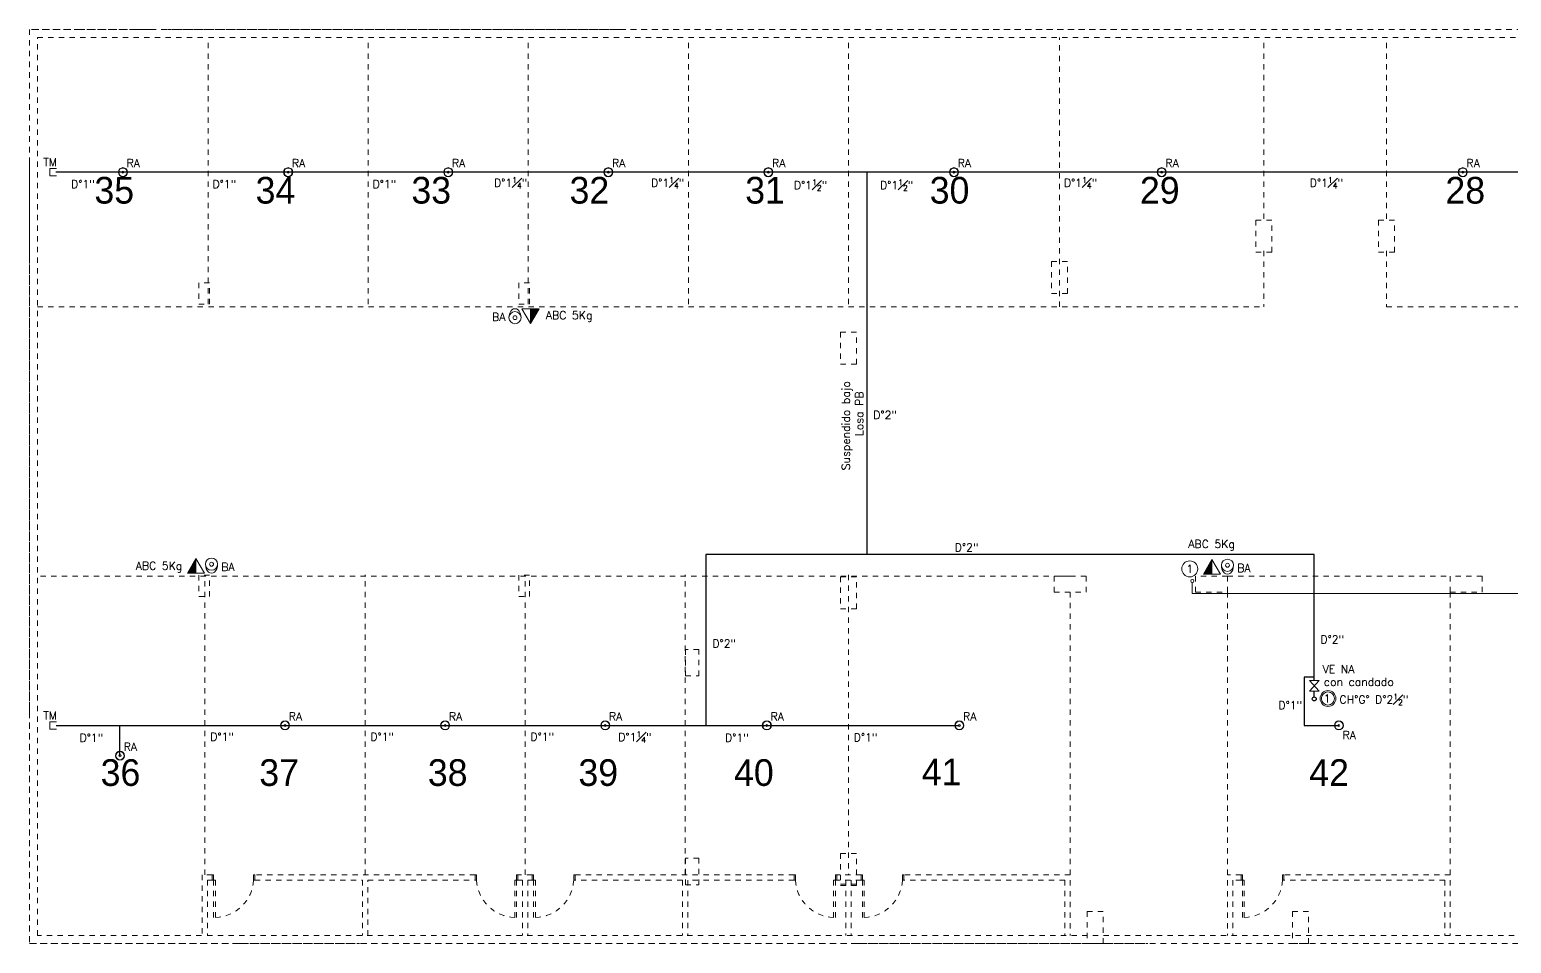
# Model space of a CAD drawing. Header units: millimetres. Extents: x 917 to 1168, y -421 to -23.
# Drawn here: x 984.27 to 1012.04, y -419.9 to -402.78 of the extents above; entities that cross this region are included whole.
import ezdxf
from ezdxf.enums import TextEntityAlignment as Align

# ---------------------------------------------------------------- set-up
doc = ezdxf.new("R2010")
doc.units = ezdxf.units.MM
doc.header["$LTSCALE"] = 0.1
for name, pattern in [('ACAD_ISO02W100', [15, 12, -3]), ('CONTINUA', [0]), ('HIDDEN', [0.375, 0.25, -0.125])]:
    doc.linetypes.add(name, pattern=pattern)
doc.layers.get('0').update_dxf_attribs({"lineweight": 5})
for name, color, linetype, lineweight in [('00-Agua Fria', 5, 'ACAD_ISO02W100', 20), ('00-Texto AF', 7, 'Continuous', 18), ('00_Incendio Rociador', 1, 'Continuous', 18), ('00_Incendio_Bocas Incendio', 1, 'Continuous', 30), ('00_Incendio_Cañeria', 1, 'Continuous', 30), ('00_Incendio_Matafuego', 1, 'Continuous', 20), ('00_Incendio_Montantes', 1, 'Continuous', 30), ('00_Incendio_Numeracion Montantes', 1, 'Continuous', 30), ('00_Incendio_Textos', 7, 'Continuous', 13), ('Incendio', 10, 'ACAD_ISO02W100', 35), ('Incendio - Texto', 11, 'Continuous', 18), ('Lavarropa', 7, 'HIDDEN', 5)]:
    doc.layers.add(name, color=color, linetype=linetype, lineweight=lineweight)
doc.layers.add('Textos', color=7, linetype='Continuous')
doc.styles.add('Instal Sanit', font='techb___.ttf', dxfattribs={"height": 0.15})
doc.styles.add('Pill Gothic 300mg Lt', font='', dxfattribs={"height": 0.186028})
doc.styles.add('Romans', font='romans.shx')
doc.styles.get("Standard").update_dxf_attribs({"font": 'arial.ttf'})
doc.styles.get('Pill Gothic 300mg Lt').set_extended_font_data('Pill Gothic 300mg Lt')

# ---------------------------------------------------------------- blocks, each defined once
blk = doc.blocks.new('SS final')
at = {"color": 8, "lineweight": 18}
for p, q in [((970.665, -431.776), (970.665, -429.28)), ((971.598, -429.28), (970.665, -429.28)), ((1078.04, -429.28), (970.665, -429.28)), ((970.665, -429.28), (970.665, -446.4)), ((971.598, -429.28), (972.672, -429.28)), ((972.93, -429.28), (972.672, -429.28)), ((972.93, -429.28), (973.251, -429.28)), ((981.725, -429.28), (973.251, -429.28)), ((981.725, -429.28), (992.193, -429.28)), ((1007.646, -429.28), (992.193, -429.28)), ((970.815, -429.43), (1077.89, -429.43)), ((970.815, -446.25), (970.815, -429.43)), ((974.011, -434.425), (974.011, -429.43)), ((977.011, -434.425), (977.011, -429.43)), ((980.011, -434.425), (980.011, -429.43)), ((983.011, -434.425), (983.011, -429.43)), ((986.011, -434.425), (986.011, -429.43)), ((989.967, -434.472), (989.967, -429.43)), ((993.796, -432.825), (993.796, -429.43)), ((996.094, -432.825), (996.094, -429.43)), ((970.665, -431.776), (970.665, -433.56)), ((993.646, -432.851), (993.646, -433.451)), ((993.946, -433.451), (993.946, -432.851)), ((995.944, -432.851), (995.944, -433.451)), ((996.244, -433.451), (996.244, -432.851)), ((993.646, -433.451), (993.946, -433.451)), ((993.796, -433.425), (993.796, -434.472)), ((995.944, -433.451), (996.244, -433.451)), ((996.094, -433.425), (996.094, -434.472)), ((970.665, -442.064), (970.665, -433.56)), ((990.116, -433.624), (989.816, -433.624)), ((989.816, -433.624), (989.816, -434.224)), ((990.116, -434.224), (990.116, -433.624)), ((973.834, -434.025), (973.834, -434.425)), ((974.034, -434.025), (973.834, -434.025)), ((974.034, -434.425), (974.034, -434.025)), ((980.034, -434.025), (979.834, -434.025)), ((979.834, -434.025), (979.834, -434.425)), ((980.034, -434.425), (980.034, -434.025)), ((989.816, -434.224), (990.116, -434.224)), ((970.815, -434.472), (993.796, -434.472)), ((973.834, -434.425), (974.034, -434.425)), ((979.834, -434.425), (980.034, -434.425)), ((996.094, -434.472), (1007.543, -434.472)), ((986.16, -434.949), (985.86, -434.949)), ((985.86, -434.949), (985.86, -435.549)), ((986.16, -435.549), (986.16, -434.949)), ((985.86, -435.549), (986.16, -435.549)), ((990.167, -439.519), (970.815, -439.518)), ((974.034, -439.5), (973.834, -439.5)), ((973.834, -439.5), (973.834, -439.9)), ((973.952, -445.116), (973.952, -439.495)), ((974.034, -439.9), (974.034, -439.5)), ((976.952, -445.116), (976.952, -439.495)), ((980.034, -439.5), (979.834, -439.5)), ((979.834, -439.5), (979.834, -439.9)), ((979.952, -445.116), (979.952, -439.495)), ((980.034, -439.9), (980.034, -439.5)), ((982.952, -445.116), (982.952, -439.495)), ((986.16, -439.53), (985.86, -439.53)), ((985.86, -439.53), (985.86, -440.13)), ((986.011, -439.495), (986.011, -445.116)), ((986.16, -440.13), (986.16, -439.53)), ((990.467, -439.519), (989.867, -439.519)), ((989.867, -439.519), (989.867, -439.819)), ((990.467, -439.819), (990.467, -439.519)), ((993.114, -439.519), (992.514, -439.519)), ((992.514, -439.519), (992.514, -439.819)), ((993.114, -439.519), (997.29, -439.518)), ((993.114, -439.819), (993.114, -439.519)), ((997.89, -439.518), (997.29, -439.518)), ((997.29, -439.518), (997.29, -439.818)), ((997.89, -439.818), (997.89, -439.518)), ((989.867, -439.819), (990.467, -439.819)), ((990.167, -439.819), (990.167, -446.25)), ((992.514, -439.819), (993.114, -439.819)), ((993.114, -439.819), (993.114, -446.25)), ((997.29, -439.818), (997.89, -439.818)), ((997.29, -439.818), (997.29, -446.25)), ((973.834, -439.9), (974.034, -439.9)), ((979.834, -439.9), (980.034, -439.9)), ((985.86, -440.13), (986.16, -440.13)), ((983.207, -440.892), (982.957, -440.892)), ((982.957, -440.892), (982.957, -441.387)), ((983.207, -441.387), (983.207, -440.892)), ((982.957, -441.387), (983.207, -441.387)), ((970.665, -442.064), (970.665, -446.4)), ((983.207, -444.805), (982.957, -444.805)), ((982.957, -444.805), (982.957, -445.305)), ((983.207, -445.305), (983.207, -444.805)), ((986.16, -444.715), (985.86, -444.715)), ((985.86, -444.715), (985.86, -445.315)), ((986.16, -445.315), (986.16, -444.715)), ((974.087, -445.116), (973.902, -445.116)), ((973.902, -445.116), (973.902, -446.25)), ((974.087, -445.116), (974.087, -445.216)), ((974.087, -445.216), (974.087, -445.116)), ((974.087, -445.116), (974.112, -445.116)), ((974.112, -445.116), (974.112, -445.216)), ((974.862, -445.215), (974.862, -445.115)), ((974.862, -445.115), (974.887, -445.115)), ((974.887, -445.115), (974.887, -445.215)), ((979.018, -445.116), (974.887, -445.116)), ((974.887, -445.116), (974.887, -445.216)), ((979.043, -445.115), (979.018, -445.115)), ((979.018, -445.115), (979.018, -445.215)), ((979.018, -445.216), (979.018, -445.116)), ((979.043, -445.215), (979.043, -445.115)), ((979.818, -445.116), (979.793, -445.116)), ((979.793, -445.116), (979.793, -445.216)), ((980.087, -445.116), (979.818, -445.116)), ((979.818, -445.116), (979.818, -445.216)), ((979.818, -445.216), (979.818, -445.116)), ((980.087, -445.116), (980.087, -445.216)), ((980.087, -445.216), (980.087, -445.116)), ((980.087, -445.116), (980.112, -445.116)), ((980.112, -445.116), (980.112, -445.216)), ((980.862, -445.215), (980.862, -445.115)), ((980.862, -445.115), (980.887, -445.115)), ((980.887, -445.115), (980.887, -445.215)), ((984.992, -445.116), (980.887, -445.116)), ((980.887, -445.116), (980.887, -445.216)), ((985.017, -445.115), (984.992, -445.115)), ((984.992, -445.115), (984.992, -445.215)), ((984.992, -445.116), (984.992, -445.216)), ((985.017, -445.215), (985.017, -445.115)), ((985.792, -445.116), (985.767, -445.116)), ((985.767, -445.116), (985.767, -445.216)), ((986.248, -445.116), (985.792, -445.116)), ((985.792, -445.116), (985.792, -445.216)), ((985.792, -445.216), (985.792, -445.116)), ((986.248, -445.116), (986.248, -445.216)), ((986.248, -445.216), (986.248, -445.116)), ((986.248, -445.116), (986.273, -445.116)), ((986.273, -445.116), (986.273, -445.216)), ((987.023, -445.215), (987.023, -445.115)), ((987.023, -445.115), (987.048, -445.115)), ((987.048, -445.115), (987.048, -445.215)), ((990.167, -445.116), (987.048, -445.116)), ((987.048, -445.116), (987.048, -445.216)), ((993.371, -445.116), (993.114, -445.116)), ((993.371, -445.216), (993.371, -445.116)), ((993.371, -445.116), (993.396, -445.116)), ((993.396, -445.116), (993.396, -445.216)), ((994.146, -445.215), (994.146, -445.115)), ((994.146, -445.115), (994.171, -445.115)), ((994.171, -445.115), (994.171, -445.215)), ((997.29, -445.116), (994.171, -445.116)), ((994.171, -445.116), (994.171, -445.216)), ((974.087, -445.216), (974.002, -445.216)), ((974.002, -445.216), (974.002, -446.25)), ((974.112, -445.216), (974.087, -445.216)), ((974.112, -445.916), (974.112, -445.216)), ((974.112, -445.216), (974.147, -445.216)), ((974.147, -445.216), (974.147, -445.916)), ((974.887, -445.215), (974.862, -445.215)), ((974.887, -445.216), (976.902, -445.216)), ((976.902, -445.216), (976.902, -446.25)), ((977.002, -446.25), (977.002, -445.216)), ((977.002, -445.216), (979.018, -445.216)), ((979.018, -445.215), (979.043, -445.215)), ((979.758, -445.216), (979.757, -445.916)), ((979.793, -445.216), (979.758, -445.216)), ((979.792, -445.916), (979.793, -445.216)), ((979.793, -445.216), (979.818, -445.216)), ((979.902, -445.216), (979.818, -445.216)), ((979.902, -445.216), (979.902, -446.25)), ((980.087, -445.216), (980.002, -445.216)), ((980.002, -445.216), (980.002, -446.25)), ((980.112, -445.216), (980.087, -445.216)), ((980.112, -445.916), (980.112, -445.216)), ((980.112, -445.216), (980.147, -445.216)), ((980.147, -445.216), (980.147, -445.916)), ((980.887, -445.215), (980.862, -445.215)), ((982.902, -445.216), (980.887, -445.216)), ((982.902, -445.216), (982.902, -446.25)), ((982.957, -445.305), (983.207, -445.305)), ((984.992, -445.216), (983.002, -445.216)), ((983.002, -445.216), (983.002, -446.25)), ((984.992, -445.215), (985.017, -445.215)), ((985.767, -445.216), (985.732, -445.216)), ((985.732, -445.216), (985.732, -445.916)), ((985.767, -445.916), (985.767, -445.216)), ((985.767, -445.216), (985.792, -445.216)), ((986.248, -445.216), (985.792, -445.216)), ((986.16, -445.292), (985.86, -445.292)), ((985.86, -445.315), (986.16, -445.315)), ((985.961, -445.216), (985.961, -446.25)), ((986.061, -445.216), (986.061, -446.25)), ((986.273, -445.216), (986.248, -445.216)), ((986.273, -445.916), (986.273, -445.216)), ((986.273, -445.216), (986.308, -445.216)), ((986.308, -445.216), (986.308, -445.916)), ((987.048, -445.215), (987.023, -445.215)), ((990.067, -445.216), (987.048, -445.216)), ((990.067, -445.216), (990.067, -446.25)), ((993.214, -445.216), (993.214, -446.25)), ((993.371, -445.216), (993.214, -445.216)), ((993.396, -445.216), (993.371, -445.216)), ((993.396, -445.916), (993.396, -445.216)), ((993.396, -445.216), (993.431, -445.216)), ((993.431, -445.216), (993.431, -445.916)), ((994.171, -445.215), (994.146, -445.215)), ((997.19, -445.216), (994.171, -445.216)), ((997.19, -445.216), (997.19, -446.25)), ((990.786, -445.8), (990.486, -445.8)), ((990.486, -445.8), (990.486, -446.4)), ((990.786, -446.4), (990.786, -445.8)), ((994.631, -445.8), (994.331, -445.8)), ((994.331, -445.8), (994.331, -446.4)), ((994.631, -446.4), (994.631, -445.8)), ((1077.89, -446.25), (970.815, -446.25)), ((974.595, -446.4), (970.665, -446.4)), ((970.665, -446.4), (1078.04, -446.4)), ((974.595, -446.4), (976.85, -446.4)), ((986.184, -446.4), (976.85, -446.4)), ((986.184, -446.4), (991.621, -446.4)), ((990.486, -446.4), (990.786, -446.4)), ((1007.158, -446.4), (991.621, -446.4)), ((994.331, -446.4), (994.631, -446.4))]:
    blk.add_line(p, q, dxfattribs=at)
at = {"color": 8}
for p, q in [((993.946, -432.851), (993.646, -432.851)), ((996.244, -432.851), (995.944, -432.851))]:
    blk.add_line(p, q, dxfattribs=at)
at = {"color": 8, "linetype": 'HIDDEN', "lineweight": 18}
for centre, start, end in [((974.125, -445.178), 271.7627, 357.1291), ((979.78, -445.178), 182.8709, 268.2373), ((980.125, -445.178), 271.7627, 357.1291), ((985.754, -445.178), 182.8709, 268.2373), ((986.286, -445.178), 271.7627, 357.1291), ((993.409, -445.178), 271.7627, 357.1291)]:
    blk.add_arc(centre, 0.738, start, end, dxfattribs=at)
at = {"color": 8, "style": 'Pill Gothic 300mg Lt'}
for s, p in [('35', (971.88, -432.539)), ('34', (974.901, -432.539)), ('33', (977.821, -432.539)), ('32', (980.785, -432.539)), ('31', (984.077, -432.539)), ('30', (987.535, -432.539)), ('29', (991.475, -432.539)), ('28', (997.2, -432.539)), ('36', (971.997, -443.45)), ('37', (974.97, -443.45)), ('38', (978.129, -443.45)), ('39', (980.951, -443.45)), ('40', (983.868, -443.45)), ('41', (987.385, -443.439)), ('42', (994.648, -443.45))]:
    blk.add_text(s, height=0.5, dxfattribs=at).set_placement(p)
blk = doc.blocks.new('rociadores')
at = {"layer": '00_Incendio_Bocas Incendio', "lineweight": 5}
for radius in [0.085, 0.0776, 0.02]:
    blk.add_circle((0, 0), radius, dxfattribs=at)

msp = doc.modelspace()

# ---------------------------------------------------------------- hatches: boundary and pattern name
at = {"layer": '00_Incendio_Matafuego'}
for points in [[(993.657, -408.007), (993.817, -408.007), (993.657, -408.284)], [(987.387, -412.964), (987.227, -412.964), (987.387, -412.687)], [(1006.427, -412.984), (1006.267, -412.984), (1006.427, -412.707)]]:
    msp.add_hatch(color=256, dxfattribs=at).paths.add_polyline_path(points)

# ---------------------------------------------------------------- linework, layer by layer
at = {"layer": '00-Agua Fria', "linetype": 'Continuous', "lineweight": 20}
msp.add_lwpolyline([(1006.06, -413.139), (1006.06, -413.345), (1023.111, -413.345)], dxfattribs=at)
at = {"layer": '00-Agua Fria', "linetype": 'CONTINUA', "lineweight": 20}
for centre, radius in [((1006.012, -412.882), 0.15), ((1006.06, -413.109), 0.03)]:
    msp.add_circle(centre, radius, dxfattribs=at)
at = {"layer": '00_Incendio_Bocas Incendio', "lineweight": 5}
for centre, radius in [((993.366, -408.176), 0.114), ((993.366, -408.176), 0.0366), ((987.679, -412.795), 0.114), ((987.679, -412.795), 0.0366), ((1006.719, -412.815), 0.114), ((1006.719, -412.815), 0.0366)]:
    msp.add_circle(centre, radius, dxfattribs=at)
at = {"layer": '00_Incendio_Bocas Incendio', "lineweight": 5, "extrusion": (0, 0, -1)}
for centre, major_axis in [((993.366, -408.176), (0, 0.169)), ((987.679, -412.795), (0, -0.169)), ((1006.719, -412.815), (0, -0.169))]:
    msp.add_ellipse(centre, major_axis=major_axis, ratio=0.671043, start_param=4.712389, end_param=7.853982, dxfattribs=at)
at = {"layer": '00_Incendio_Cañeria', "lineweight": 18}
for p, q in [((984.775, -405.383), (984.646, -405.383)), ((984.646, -405.383), (984.646, -405.517)), ((984.775, -405.517), (984.646, -405.517)), ((984.775, -415.749), (984.646, -415.749)), ((984.646, -415.749), (984.646, -415.883)), ((984.775, -415.883), (984.646, -415.883))]:
    msp.add_line(p, q, dxfattribs=at)
at = {"layer": '00_Incendio_Cañeria', "lineweight": 30}
for points in [[(1016.854, -405.45), (984.762, -405.45)], [(999.959, -405.45), (999.959, -412.614)], [(1008.345, -412.614), (996.943, -412.614)], [(996.943, -412.614), (996.943, -415.816)], [(1008.345, -414.976), (1008.345, -412.614)], [(1008.345, -414.91), (1008.157, -414.91), (1008.157, -415.816), (1008.807, -415.816)], [(1008.345, -415.282), (1008.345, -415.176)], [(984.768, -415.816), (1001.694, -415.816)], [(985.963, -416.383), (985.963, -415.816)]]:
    msp.add_lwpolyline(points, dxfattribs=at)
at = {"layer": '00_Incendio_Matafuego'}
for points in [[(993.657, -408.284), (993.497, -408.007), (993.817, -408.007)], [(987.387, -412.687), (987.547, -412.964), (987.227, -412.964)], [(1006.427, -412.707), (1006.587, -412.984), (1006.267, -412.984)]]:
    msp.add_lwpolyline(points, close=True, dxfattribs=at)
for points in [[(993.657, -408.284), (993.657, -408.007)], [(987.387, -412.687), (987.387, -412.964)], [(1006.427, -412.707), (1006.427, -412.984)]]:
    msp.add_lwpolyline(points, dxfattribs=at)
at = {"layer": '00_Incendio_Montantes', "lineweight": 25}
msp.add_circle((1008.345, -415.319), 0.037, dxfattribs=at)
at = {"layer": '00_Incendio_Numeracion Montantes', "lineweight": 20}
for radius in [0.149, 0.122]:
    msp.add_circle((1008.603, -415.311), radius, dxfattribs=at)
at = {"layer": 'Incendio', "linetype": 'Continuous', "lineweight": 20, "ltscale": 3}
msp.add_line((1008.255, -415.176), (1008.435, -414.976), dxfattribs=at)
msp.add_lwpolyline([(1008.255, -415.176), (1008.435, -415.176), (1008.255, -414.976), (1008.435, -414.976)], dxfattribs=at)

# ---------------------------------------------------------------- block references
at = {"layer": '00_Incendio Rociador', "color": 6, "lineweight": 5}
for p in [(986.018, -405.45), (989.115, -405.45), (992.115, -405.45), (995.115, -405.45), (998.115, -405.45), (1001.593, -405.45), (1005.486, -405.45), (1011.129, -405.45), (989.057, -415.816), (992.057, -415.816), (995.057, -415.816), (998.086, -415.816), (1001.694, -415.816), (1008.807, -415.816), (985.963, -416.383)]:
    msp.add_blockref('rociadores', p, dxfattribs=at)
at = {"layer": 'Lavarropa', "color": 3, "linetype": 'CONTINUA', "lineweight": 13}
msp.add_blockref('SS final', (13.604, 26.501), dxfattribs=at)

# ---------------------------------------------------------------- texts
at = {"layer": '00-Texto AF', "style": 'Romans'}
msp.add_text('1', height=0.15, rotation=0, dxfattribs=at).set_placement((1006.012, -412.882), align=Align.MIDDLE_CENTER)
at = {"layer": '00_Incendio_Textos', "lineweight": 18, "char_height": 0.15}
for s, width, insert, attachment_point in [('\\A1;{\\Fromans|c0;D°1\\H0.7x;\\S1#4;\\H1.42857x;"}', 0.9745, (992.973, -405.544), 1), ('\\A1;{\\Fromans|c0;D°1\\H0.7x;\\S1#4;\\H1.42857x;"}', 0.9745, (995.915, -405.544), 1), ('\\A1;{\\Fromans|c0;D°1\\H0.7x;\\S1#2;\\H1.42857x;"}', 0.9745, (999.216, -405.588), 3), ('\\A1;{\\Fromans|c0;D°1\\H0.7x;\\S1#2;\\H1.42857x;"}', 0.9745, (1000.831, -405.588), 3), ('\\A1;{\\Fromans|c0;D°1\\H0.7x;\\S1#4;\\H1.42857x;"}', 0.9745, (1003.653, -405.544), 1), ('\\A1;{\\Fromans|c0;D°1\\H0.7x;\\S1#4;\\H1.42857x;"}', 0.9745, (1008.262, -405.544), 1), ('\\A1;{\\Fromans|c0;D°2\\H1x;"}', 0.9745, (1000.524, -409.924), 3), ('\\A1;{\\Fromans|c0;D°2\\H1x;"}', 0.9745, (997.065, -414.207), 1), ('\\A1;{\\Fromans|c0;CH°G° D°2\\H0.7x;\\S1#2;\\H1.42857x;"}', 1.33303, (1010.11, -415.226), 3), ('\\A1;{\\Fromans|c0;D°1\\H0.7x;\\S1#4;\\H1.42857x;"}', 0.9745, (995.302, -415.928), 1)]:
    msp.add_mtext_dynamic_manual_height_columns(s, width=width, gutter_width=12.5, heights=[0], dxfattribs=dict(at, insert=insert, attachment_point=attachment_point))
at = {"layer": '00_Incendio_Textos', "color": 7, "char_height": 0.15, "width": 1.47222, "attachment_point": 2, "style": 'Instal Sanit'}
for insert in [(994.307, -408.055), (1006.347, -412.341), (986.62, -412.749)]:
    msp.add_mtext('\\pi-0.45,l0.6,t0.6;{\\Fromans|c0;ABC 5Kg}', dxfattribs=dict(at, insert=insert))
at = {"layer": '00_Incendio_Textos', "color": 7, "style": 'Romans', "flags": 8}
msp.add_attdef('1', text='1', height=0.15, dxfattribs=at).set_placement((1008.59, -415.311), align=Align.MIDDLE_CENTER)
at = {"layer": 'Incendio - Texto', "color": 7, "style": 'Romans'}
for s, p in [('RA', (986.213, -405.28)), ('RA', (989.31, -405.28)), ('RA', (992.31, -405.28)), ('RA', (995.31, -405.28)), ('RA', (998.31, -405.28)), ('RA', (1001.788, -405.28)), ('RA', (1005.681, -405.28)), ('RA', (1011.324, -405.28)), ('D°1"', (985.269, -405.673)), ('D°1"', (987.919, -405.673)), ('D°1"', (990.919, -405.673)), ('BA', (993.062, -408.163)), ('D°2"', (1001.831, -412.48)), ('BA', (987.987, -412.846)), ('BA', (1007.027, -412.866)), ('D°2"', (1008.683, -414.204)), ('VE NA ', (1008.852, -414.76)), ('con candado', (1009.181, -415)), ('D°1"', (1007.896, -415.437)), ('RA', (989.252, -415.647)), ('RA', (992.252, -415.647)), ('RA', (995.252, -415.647)), ('RA', (998.281, -415.647)), ('RA', (1001.889, -415.647)), ('D°1"', (985.427, -416.046)), ('D°1"', (987.877, -416.027)), ('D°1"', (990.877, -416.027)), ('D°1"', (993.877, -416.027)), ('D°1"', (997.525, -416.046)), ('D°1"', (999.936, -416.039)), ('RA', (1009.002, -415.998)), ('RA', (986.158, -416.214))]:
    msp.add_text(s, height=0.15, dxfattribs=at).set_placement(p, align=Align.MIDDLE_CENTER)
at = {"layer": 'Textos', "color": 7, "style": 'Romans'}
for p in [(984.526, -405.338), (984.526, -415.704)]:
    msp.add_text('TM', height=0.15, dxfattribs=at).set_placement(p)
at = {"layer": 'Textos', "color": 7, "insert": (999.493, -410.276), "char_height": 0.15, "width": 2.19644, "attachment_point": 2, "rotation": 90, "style": 'Instal Sanit'}
msp.add_mtext('\\pi-0.45,l0.6,t0.6;{\\Fromans|c0;Suspendido bajo Losa PB}', dxfattribs=at)

doc.saveas('drawing.dxf')
